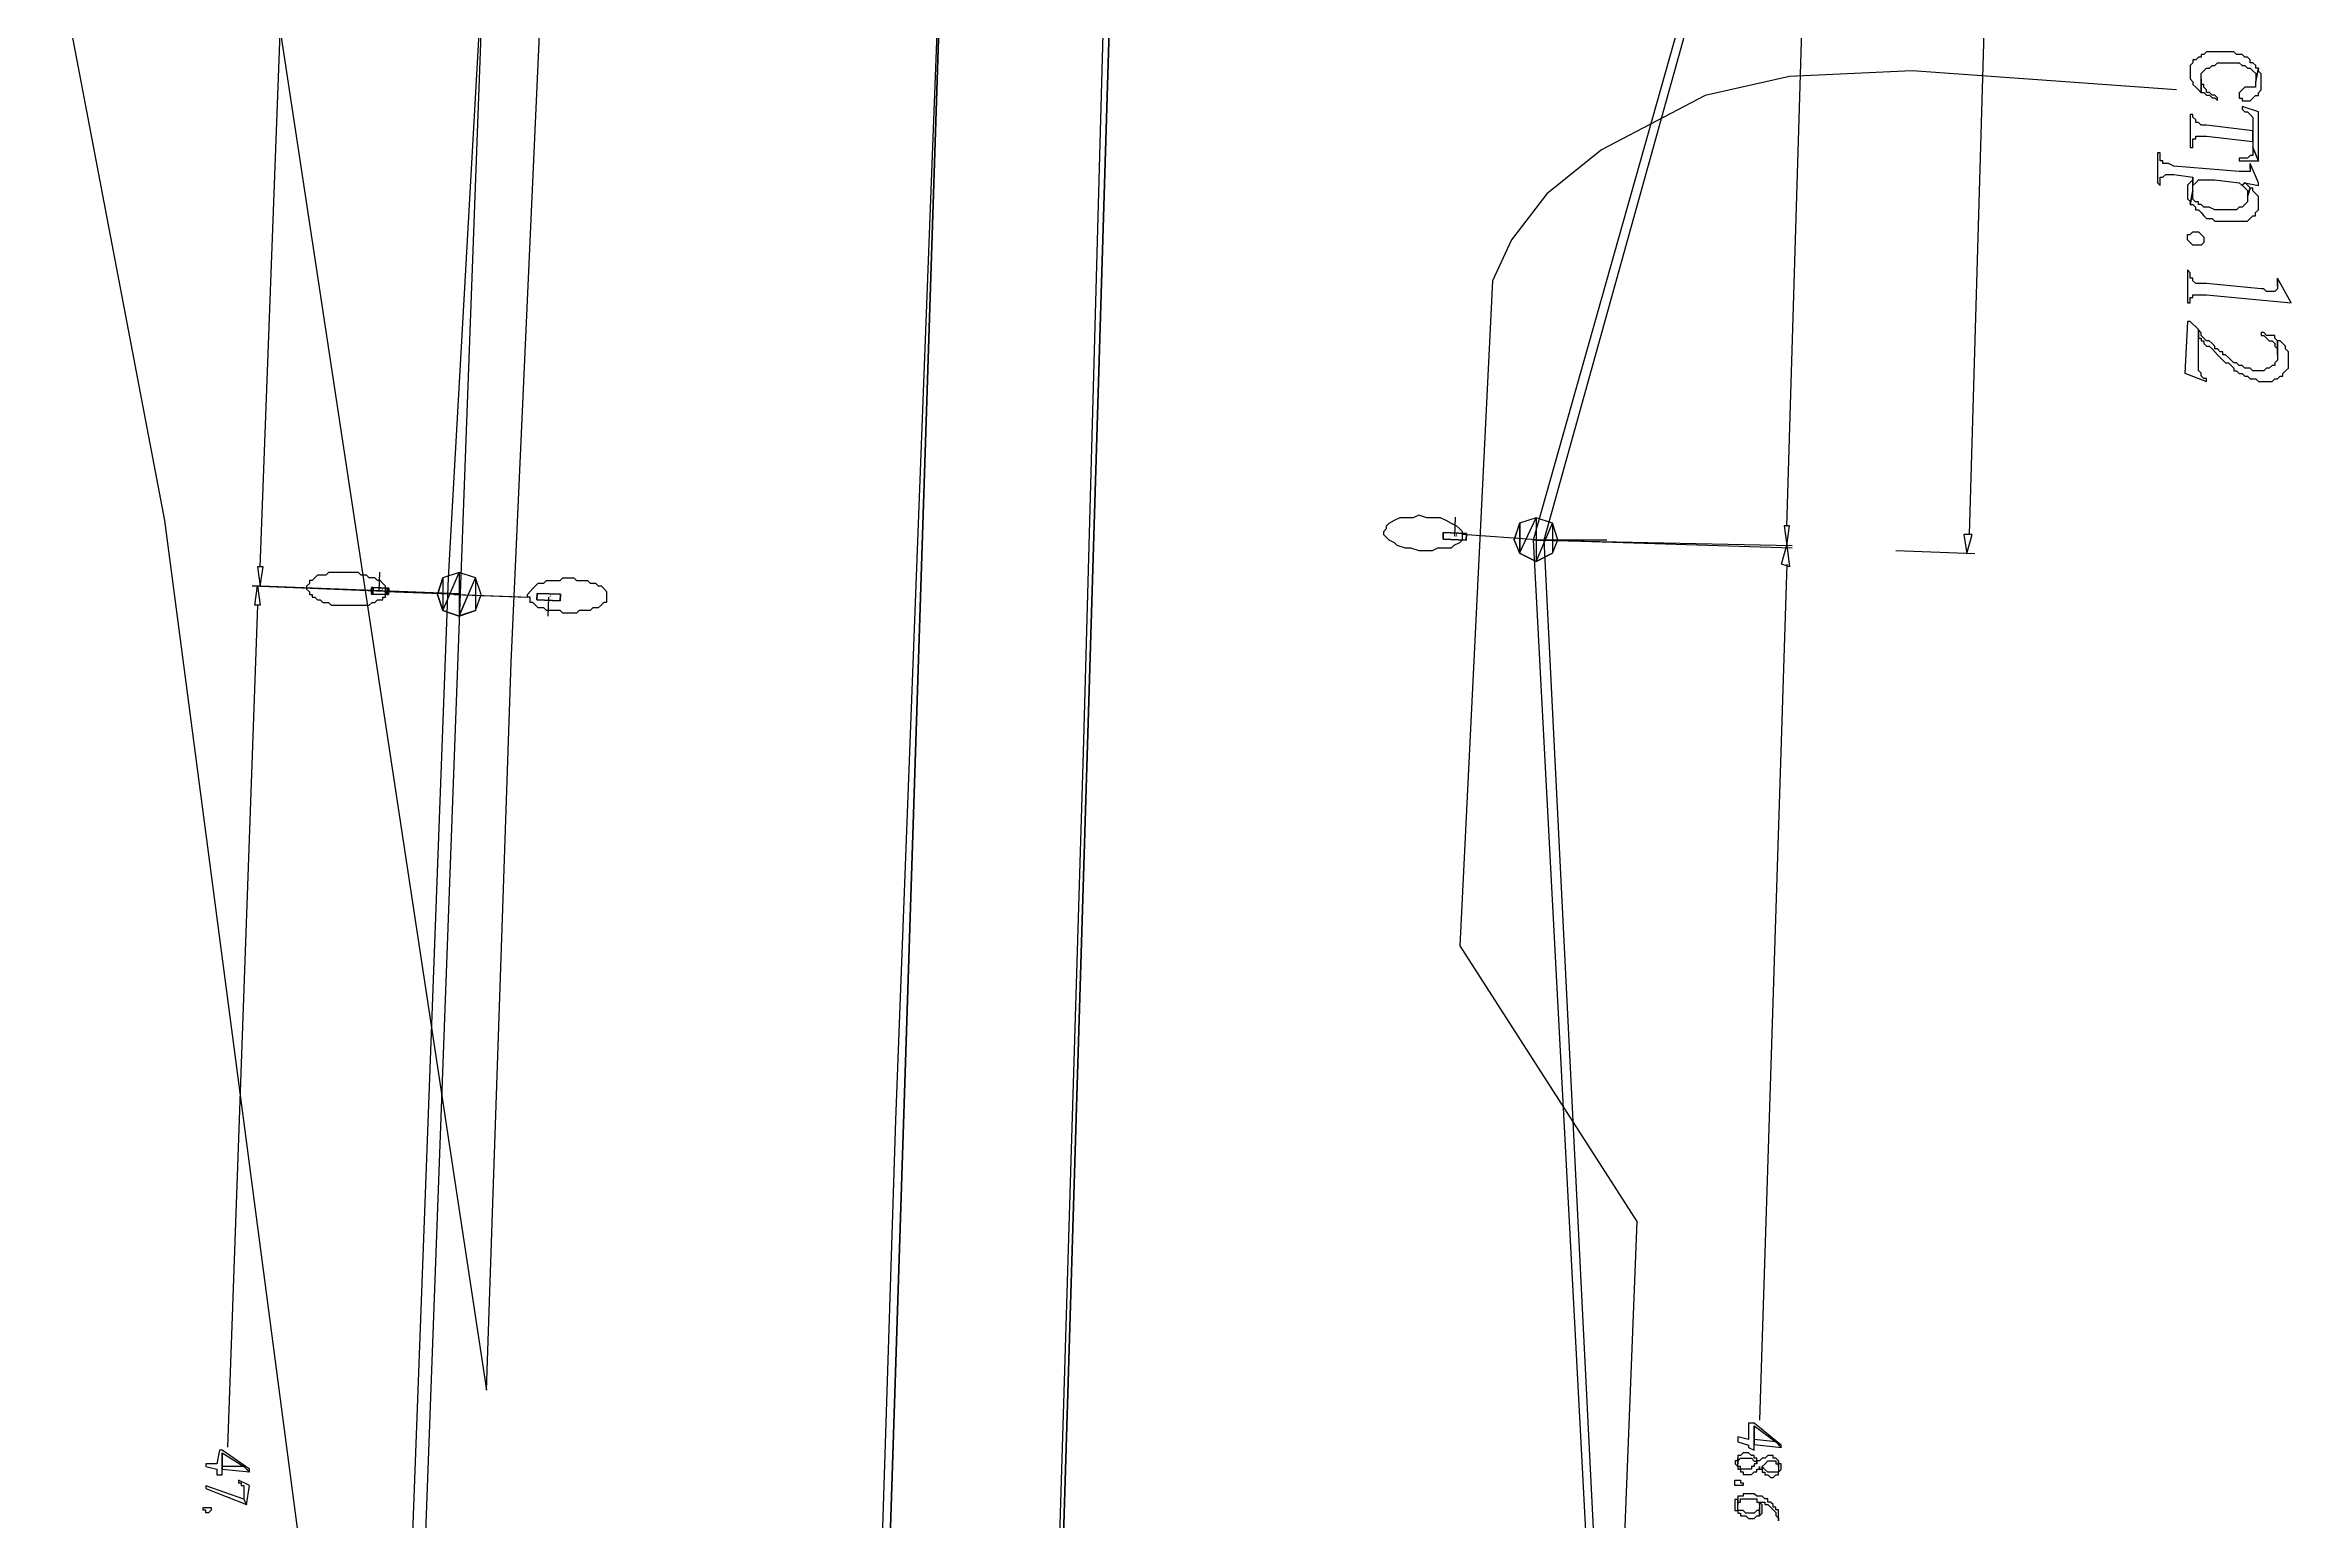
# Model space of a CAD drawing. Extents: x 212106 to 638151, y -1311344 to 1260505.
# Drawn here: x 288676 to 347531, y 45905 to 84584 of the extents above; entities that cross this region are included whole.
import ezdxf

# ---------------------------------------------------------------- set-up
doc = ezdxf.new("R2010")
doc.units = 0
doc.header["$MEASUREMENT"] = 0
for name, color, linetype in [('at_Entity', 7, 'Continuous'), ('DLXLUM01', 3, 'Continuous'), ('DLXLUM02', 6, 'Continuous'), ('DLXLUMEX', 2, 'Continuous'), ('DLXSCENE', 7, 'Continuous')]:
    doc.layers.add(name, color=color, linetype=linetype)

# ---------------------------------------------------------------- blocks, each defined once
blk = doc.blocks.new('*U135')
for p, q in [((-302, 95), (-308, -75)), ((-308, -75), (-302, 95)), ((-302, 95), (-308, -75)), ((-308, -75), (-302, 95)), ((308, 75), (-302, 95)), ((-302, 95), (-302, 95)), ((-302, 95), (308, 75)), ((308, 75), (-302, 95)), ((-302, 95), (-302, 95)), ((-302, 95), (308, 75)), ((302, -95), (308, 75)), ((308, 75), (302, -95)), ((302, -95), (308, 75)), ((308, 75), (302, -95)), ((308, 75), (308, 75)), ((308, 75), (308, 75)), ((-308, -75), (302, -95)), ((302, -95), (-308, -75)), ((-308, -75), (-308, -75)), ((-308, -75), (302, -95)), ((-308, -75), (-308, -75)), ((302, -95), (-308, -75)), ((302, -95), (302, -95)), ((302, -95), (302, -95))]:
    blk.add_line(p, q)
at = {"color": 1}
blk.add_line((0, 0), (-16, -500), dxfattribs=at)
at = {"layer": 'DLXLUMEX', "color": 7}
blk.add_text('1', height=100, dxfattribs=at).set_placement((0, 0))
blk = doc.blocks.new('*U136')
for p, q in [((-241, 93), (-246, -77)), ((-246, -77), (-241, 93)), ((-201, 92), (-241, 93)), ((168, 79), (-241, 93)), ((-241, 93), (-201, 92)), ((-241, 93), (168, 79)), ((-201, 92), (-207, -78)), ((-207, -78), (-201, 92)), ((207, 78), (-201, 92)), ((-201, 92), (207, 78)), ((162, -91), (168, 79)), ((168, 79), (162, -91)), ((207, 78), (168, 79)), ((168, 79), (207, 78)), ((201, -92), (207, 78)), ((207, 78), (201, -92)), ((-207, -78), (-246, -77)), ((-246, -77), (162, -91)), ((-246, -77), (-207, -78)), ((162, -91), (-246, -77)), ((-207, -78), (201, -92)), ((201, -92), (-207, -78)), ((162, -91), (201, -92)), ((201, -92), (162, -91))]:
    blk.add_line(p, q)
at = {"color": 1}
blk.add_line((-39, 1), (-22, 501), dxfattribs=at)
at = {"layer": 'DLXLUMEX', "color": 7}
blk.add_text('2', height=100, dxfattribs=at).set_placement((0, 0))
blk = doc.blocks.new('*U166')
for p, q in [((-301, 97), (-308, -73)), ((-308, -73), (-301, 97)), ((-301, 97), (-308, -73)), ((-308, -73), (-301, 97)), ((308, 73), (-301, 97)), ((-301, 97), (-301, 97)), ((-301, 97), (-301, 97)), ((-301, 97), (308, 73)), ((308, 73), (-301, 97)), ((-301, 97), (308, 73)), ((301, -97), (308, 73)), ((308, 73), (301, -97)), ((301, -97), (308, 73)), ((308, 73), (301, -97)), ((308, 73), (308, 73)), ((308, 73), (308, 73)), ((-308, -73), (301, -97)), ((301, -97), (-308, -73)), ((-308, -73), (-308, -73)), ((-308, -73), (301, -97)), ((-308, -73), (-308, -73)), ((301, -97), (-308, -73)), ((301, -97), (301, -97)), ((301, -97), (301, -97))]:
    blk.add_line(p, q)
at = {"color": 1}
blk.add_line((0, 0), (20, 500), dxfattribs=at)
at = {"layer": 'DLXLUMEX', "color": 7}
blk.add_text('1', height=100, dxfattribs=at).set_placement((0, 0))
blk = doc.blocks.new('*U97')
for p, q in [((-56111, 87948), (-58682, 42023)), ((-29969, 43024), (-19469, 80728)), ((-41001, 68331), (-42680, 13036)), ((-42680, 13036), (-41001, 68331)), ((-47381, 8335), (-45590, 63853)), ((-45590, 63853), (-47381, 8335)), ((-27540, -5684), (-29969, 43024)), ((-58682, 42023), (-60468, -5763))]:
    blk.add_line(p, q)

msp = doc.modelspace()

# ---------------------------------------------------------------- linework, layer by layer
at = {"layer": 'at_Entity', "color": 1}
for p, q in [((303390, 174330), (289176, -211448)), ((338317, 109323), (327673, 71609)), ((327675, 71620), (330246, 22912))]:
    msp.add_line(p, q, dxfattribs=at)
at = {"layer": 'at_Entity', "color": 0}
for p, q in [((300890, 68398), (304032, 138040)), ((334316, 71970), (335603, 114184)), ((315890, 66045), (316747, 97480)), ((312390, 93977), (310961, 56407)), ((294318, 70898), (295103, 91967)), ((293889, 91257), (300246, 49333)), ((339102, 71756), (339603, 88977)), ((291819, 72119), (288676, 88618)), ((345031, 84190), (344959, 84190)), ((344959, 84190), (344959, 84119)), ((345102, 84261), (345031, 84190)), ((345174, 84261), (345102, 84261)), ((345245, 84332), (345174, 84332)), ((345174, 84332), (345174, 84261)), ((345317, 84403), (345245, 84332)), ((345389, 84403), (345317, 84403)), ((345460, 84403), (345389, 84403)), ((345531, 84403), (345460, 84403)), ((345603, 84403), (345531, 84403)), ((345674, 84403), (345603, 84403)), ((345817, 84403), (345674, 84403)), ((345888, 84403), (345817, 84403)), ((345817, 84403), (345817, 84403)), ((346031, 84403), (345888, 84403)), ((346102, 84332), (346031, 84403)), ((346173, 84332), (346102, 84332)), ((346245, 84332), (346173, 84332)), ((346317, 84261), (346245, 84332)), ((346389, 84261), (346317, 84261)), ((346460, 84190), (346389, 84261)), ((346460, 84119), (346460, 84190)), ((334388, 83760), (332175, 83263)), ((337602, 83903), (334388, 83760)), ((344531, 83405), (337602, 83903)), ((344959, 84119), (344888, 84048)), ((344888, 84048), (344888, 83977)), ((344888, 83977), (344888, 83906)), ((344888, 83906), (344888, 83835)), ((344888, 83835), (344888, 83835)), ((344888, 83835), (344888, 83764)), ((344888, 83764), (344888, 83693)), ((344888, 83693), (344959, 83621)), ((344959, 83621), (344959, 83550)), ((345174, 83835), (345245, 83906)), ((345174, 83764), (345174, 83835)), ((345174, 83693), (345174, 83764)), ((345174, 83327), (345174, 83693)), ((345175, 83622), (345175, 83693)), ((345175, 83693), (345175, 83338)), ((345175, 83551), (345175, 83622)), ((345245, 83906), (345317, 83977)), ((345245, 83906), (345245, 83906)), ((345317, 83977), (345389, 83977)), ((345389, 83977), (345460, 84048)), ((345460, 84048), (345460, 84048)), ((345460, 84048), (345531, 84048)), ((345531, 84048), (345603, 84119)), ((345603, 84119), (345674, 84119)), ((345674, 84119), (345745, 84119)), ((345745, 84119), (345817, 84119)), ((345817, 84119), (345888, 84119)), ((345888, 84119), (346031, 84119)), ((346031, 84119), (346102, 84119)), ((346102, 84119), (346173, 84119)), ((346173, 84119), (346245, 84048)), ((346245, 84048), (346317, 84048)), ((346317, 84048), (346389, 83977)), ((346389, 83977), (346460, 83977)), ((346531, 84119), (346460, 84119)), ((346460, 83977), (346531, 83906)), ((346603, 84048), (346531, 84119)), ((346531, 83906), (346531, 83906)), ((346531, 83906), (346603, 83835)), ((346674, 83972), (346602, 83617)), ((346602, 83617), (346602, 83617)), ((346602, 83617), (346602, 83546)), ((346603, 83977), (346603, 84048)), ((346674, 83977), (346603, 83977)), ((346603, 83621), (346674, 83977)), ((346603, 83835), (346603, 83764)), ((346603, 83764), (346603, 83693)), ((346603, 83693), (346603, 83621)), ((346674, 83901), (346674, 83972)), ((346745, 83830), (346674, 83901)), ((346745, 83759), (346745, 83830)), ((346745, 83688), (346745, 83759)), ((346745, 83617), (346745, 83688)), ((346745, 83546), (346745, 83617)), ((332175, 83263), (329460, 81832)), ((344959, 83550), (345031, 83479)), ((345031, 83479), (345031, 83479)), ((345031, 83479), (345102, 83408)), ((345102, 83408), (345174, 83327)), ((345246, 83551), (345175, 83551)), ((345175, 83338), (345246, 83338)), ((345246, 83480), (345246, 83551)), ((345317, 83409), (345246, 83480)), ((345246, 83338), (345317, 83267)), ((345317, 83338), (345317, 83409)), ((345389, 83338), (345317, 83338)), ((345317, 83267), (345389, 83267)), ((345460, 83267), (345389, 83338)), ((345389, 83267), (345460, 83196)), ((345531, 83267), (345460, 83267)), ((345460, 83196), (345531, 83196)), ((345603, 83196), (345531, 83267)), ((345531, 83196), (345603, 83125)), ((345603, 83125), (345603, 83196)), ((346245, 83404), (346174, 83333)), ((346174, 83333), (346174, 83262)), ((346174, 83262), (346174, 83191)), ((346174, 83191), (346245, 83191)), ((346317, 83475), (346245, 83404)), ((346245, 83404), (346245, 83404)), ((346245, 83191), (346245, 83120)), ((346245, 83120), (346317, 83120)), ((346388, 83475), (346317, 83475)), ((346317, 83120), (346388, 83120)), ((346459, 83475), (346388, 83475)), ((346388, 83475), (346388, 83475)), ((346388, 83120), (346459, 83120)), ((346531, 83475), (346459, 83475)), ((346459, 83120), (346531, 83191)), ((346459, 83120), (346459, 83120)), ((346602, 83475), (346531, 83475)), ((346531, 83191), (346602, 83262)), ((346602, 83546), (346602, 83475)), ((346602, 83262), (346674, 83262)), ((346674, 83333), (346745, 83404)), ((346674, 83262), (346674, 83333)), ((346745, 83475), (346745, 83546)), ((346745, 83404), (346745, 83475)), ((346745, 83404), (346745, 83404)), ((344960, 82762), (344889, 82762)), ((344889, 82762), (344889, 81899)), ((344960, 82691), (344960, 82762)), ((345031, 82620), (344960, 82691)), ((345031, 82549), (345031, 82620)), ((345103, 82549), (345031, 82549)), ((345031, 82549), (345031, 82549)), ((345174, 82478), (345103, 82549)), ((345246, 82478), (345174, 82478)), ((345317, 82478), (345246, 82478)), ((346531, 82336), (345317, 82478)), ((346673, 82829), (346245, 82971)), ((346245, 82971), (346245, 82900)), ((346245, 82900), (346245, 82900)), ((346245, 82900), (346316, 82829)), ((346316, 82829), (346388, 82829)), ((346388, 82829), (346459, 82758)), ((346459, 82758), (346531, 82687)), ((346531, 82687), (346531, 82687)), ((346531, 82687), (346531, 82616)), ((346531, 82616), (346531, 82545)), ((346531, 82545), (346531, 82474)), ((346531, 82474), (346531, 82332)), ((346673, 81541), (346673, 82829)), ((329460, 81832), (328032, 80685)), ((344889, 81899), (344960, 81899)), ((344960, 82052), (344960, 82123)), ((344960, 82123), (345031, 82123)), ((344960, 81981), (344960, 82052)), ((344960, 81899), (344960, 81981)), ((345031, 82123), (345031, 82194)), ((345031, 82194), (345103, 82194)), ((345103, 82194), (345103, 82194)), ((345103, 82194), (345103, 82194)), ((345103, 82194), (345246, 82194)), ((345246, 82194), (345317, 82194)), ((345317, 82194), (346531, 82052)), ((346531, 82052), (346531, 82336)), ((346531, 82332), (346531, 82038)), ((346531, 82038), (346531, 81896)), ((346674, 81545), (346531, 81900)), ((346531, 81900), (346531, 81900)), ((346531, 81900), (346531, 81829)), ((346531, 81896), (346673, 81541)), ((346531, 81829), (346531, 81758)), ((344102, 81760), (344031, 81760)), ((344031, 81760), (344031, 80970)), ((344102, 81689), (344102, 81760)), ((344102, 81618), (344102, 81689)), ((344102, 81547), (344102, 81618)), ((344174, 81547), (344102, 81547)), ((344174, 81477), (344174, 81547)), ((344245, 81477), (344174, 81477)), ((344317, 81477), (344245, 81477)), ((344245, 81477), (344245, 81477)), ((344460, 81406), (344317, 81477)), ((346174, 81264), (344460, 81406)), ((344460, 81406), (344460, 81406)), ((346245, 81616), (346173, 81616)), ((346173, 81616), (346173, 81545)), ((346173, 81545), (346674, 81545)), ((346245, 81264), (346174, 81264)), ((346388, 81616), (346245, 81616)), ((346317, 81264), (346245, 81264)), ((346388, 81264), (346317, 81264)), ((346459, 81687), (346388, 81616)), ((346388, 81616), (346388, 81616)), ((346388, 81616), (346388, 81616)), ((346460, 81264), (346388, 81264)), ((346531, 81687), (346459, 81687)), ((346674, 80970), (346460, 81477)), ((346460, 81477), (346460, 81335)), ((346460, 81335), (346460, 81335)), ((346460, 81335), (346460, 81264)), ((346460, 81264), (346460, 81264)), ((346461, 81481), (346461, 81410)), ((346461, 81339), (346461, 81481)), ((346461, 81410), (346461, 81339)), ((346531, 81758), (346531, 81758)), ((346531, 81758), (346531, 81687)), ((328032, 80685), (327103, 79477)), ((344031, 80970), (344102, 80899)), ((344102, 81051), (344102, 81122)), ((344102, 81122), (344174, 81122)), ((344102, 80970), (344102, 81051)), ((344102, 80899), (344102, 80970)), ((344174, 81122), (344245, 81193)), ((344245, 81193), (344245, 81193)), ((344245, 81193), (344317, 81193)), ((344317, 81193), (344460, 81193)), ((344460, 81193), (344960, 81122)), ((344889, 80978), (344817, 80907)), ((344817, 80907), (344817, 80836)), ((344817, 80836), (344817, 80765)), ((344817, 80765), (344817, 80765)), ((344817, 80765), (344817, 80694)), ((344817, 80694), (344817, 80624)), ((344959, 80758), (344887, 80403)), ((344960, 81049), (344889, 80978)), ((344889, 80978), (344889, 80978)), ((344889, 80978), (344889, 80978)), ((344889, 80411), (344960, 80765)), ((344959, 80687), (344959, 80758)), ((344959, 80616), (344959, 80687)), ((344960, 81122), (344960, 80899)), ((344960, 80907), (344960, 81120)), ((344960, 81120), (344960, 81049)), ((344960, 80899), (345031, 80970)), ((344960, 80836), (344960, 80907)), ((344960, 80765), (344960, 80836)), ((344960, 80765), (344960, 80765)), ((345031, 80970), (345103, 81051)), ((345031, 80970), (345031, 80970)), ((345103, 81051), (345173, 81051)), ((345173, 81051), (345245, 81051)), ((345245, 81051), (345245, 81051)), ((345245, 81051), (345316, 81051)), ((345316, 81051), (345388, 81051)), ((345388, 81051), (345531, 81051)), ((345531, 81051), (346174, 80970)), ((346174, 80970), (346245, 80899)), ((346245, 80899), (346317, 80970)), ((346318, 80980), (346246, 80909)), ((346246, 80909), (346318, 80838)), ((346317, 80970), (346674, 80899)), ((346388, 80909), (346318, 80980)), ((346318, 80838), (346388, 80768)), ((346460, 80838), (346388, 80909)), ((346388, 80626), (346460, 80838)), ((346460, 80829), (346388, 80616)), ((346388, 80768), (346388, 80768)), ((346388, 80768), (346388, 80697)), ((346388, 80697), (346388, 80626)), ((346530, 80829), (346460, 80829)), ((346530, 80758), (346530, 80829)), ((346602, 80687), (346530, 80758)), ((346673, 80616), (346602, 80687)), ((346602, 80687), (346602, 80687)), ((346674, 80899), (346674, 80970)), ((344817, 80624), (344817, 80553)), ((344817, 80553), (344889, 80482)), ((344887, 80403), (344959, 80403)), ((344889, 80482), (344889, 80411)), ((344959, 80545), (344959, 80616)), ((345030, 80474), (344959, 80545)), ((344959, 80403), (345030, 80333)), ((345102, 80474), (345030, 80474)), ((345030, 80333), (345030, 80262)), ((345030, 80262), (345102, 80262)), ((345102, 80403), (345102, 80474)), ((345173, 80403), (345102, 80403)), ((345102, 80262), (345173, 80191)), ((345245, 80333), (345173, 80403)), ((345173, 80191), (345245, 80110)), ((345317, 80333), (345245, 80333)), ((345245, 80110), (345245, 80110)), ((345245, 80110), (345317, 80039)), ((345388, 80333), (345317, 80333)), ((345531, 80262), (345388, 80333)), ((345603, 80262), (345531, 80262)), ((345745, 80262), (345603, 80262)), ((345603, 80262), (345603, 80262)), ((345816, 80262), (345745, 80262)), ((345888, 80262), (345816, 80262)), ((345959, 80262), (345888, 80262)), ((346031, 80262), (345959, 80262)), ((346102, 80262), (346031, 80262)), ((346174, 80333), (346102, 80262)), ((346245, 80333), (346174, 80333)), ((346317, 80403), (346245, 80333)), ((346245, 80333), (346245, 80333)), ((346388, 80474), (346317, 80403)), ((346388, 80626), (346388, 80626)), ((346388, 80616), (346388, 80545)), ((346388, 80545), (346388, 80474)), ((346388, 80474), (346388, 80474)), ((346460, 80039), (346530, 80110)), ((346530, 80110), (346602, 80110)), ((346602, 80191), (346673, 80262)), ((346602, 80110), (346602, 80191)), ((346673, 80545), (346673, 80616)), ((346673, 80474), (346673, 80545)), ((346673, 80403), (346673, 80474)), ((346673, 80333), (346673, 80403)), ((346673, 80262), (346673, 80333)), ((346673, 80262), (346673, 80262)), ((327103, 79477), (326603, 78402)), ((344817, 79546), (344817, 79617)), ((344817, 79617), (344817, 79617)), ((344817, 79617), (344888, 79617)), ((344817, 79475), (344817, 79546)), ((344888, 79405), (344817, 79475)), ((344817, 79475), (344817, 79475)), ((344888, 79617), (344960, 79688)), ((344960, 79688), (345031, 79688)), ((345031, 79688), (345031, 79688)), ((345031, 79688), (345102, 79688)), ((345102, 79688), (345173, 79617)), ((345173, 79617), (345173, 79617)), ((345173, 79617), (345245, 79546)), ((345245, 79546), (345245, 79475)), ((345245, 79475), (345245, 79405)), ((345245, 79475), (345245, 79475)), ((345245, 79475), (345245, 79475)), ((345245, 79475), (345245, 79475)), ((345317, 80039), (345388, 80039)), ((345388, 80039), (345460, 80039)), ((345460, 80039), (345531, 79968)), ((345531, 79968), (345673, 79968)), ((345673, 79968), (345745, 79968)), ((345745, 79968), (345816, 79968)), ((345816, 79968), (345816, 79968)), ((345816, 79968), (345888, 79968)), ((345888, 79968), (346031, 79968)), ((346031, 79968), (346102, 79968)), ((346102, 79968), (346174, 79968)), ((346174, 79968), (346245, 79968)), ((346245, 79968), (346317, 79968)), ((346317, 79968), (346388, 79968)), ((346388, 79968), (346460, 80039)), ((346460, 80039), (346460, 80039)), ((344960, 79334), (344888, 79405)), ((344888, 79405), (344888, 79405)), ((345031, 79334), (344960, 79334)), ((345102, 79334), (345031, 79334)), ((345031, 79334), (345031, 79334)), ((345173, 79334), (345102, 79334)), ((345245, 79405), (345173, 79334)), ((345173, 79334), (345173, 79334)), ((326603, 78402), (325746, 60975)), ((344888, 78616), (344816, 78687)), ((344816, 78687), (344816, 77827)), ((344888, 78545), (344888, 78616)), ((344888, 78474), (344888, 78545)), ((344959, 78474), (344888, 78474)), ((344959, 78403), (344959, 78474)), ((344959, 78474), (344959, 78474)), ((345031, 78333), (344959, 78403)), ((345103, 78333), (345031, 78333)), ((345031, 78333), (345031, 78333)), ((345245, 78333), (345103, 78333)), ((345316, 78333), (345245, 78333)), ((346745, 78191), (345316, 78333)), ((347174, 78477), (347174, 78406)), ((347174, 78265), (347174, 78477)), ((347531, 77827), (347174, 78474)), ((347174, 78474), (347174, 78262)), ((347174, 78406), (347174, 78406)), ((347174, 78406), (347174, 78336)), ((347174, 78336), (347174, 78265)), ((344816, 77827), (344888, 77827)), ((344888, 77898), (344888, 77968)), ((344888, 77968), (344959, 77968)), ((344888, 77827), (344888, 77898)), ((344888, 77827), (344888, 77827)), ((344959, 77968), (344959, 78039)), ((344959, 78039), (345031, 78039)), ((345031, 78039), (345031, 78039)), ((345031, 78039), (345103, 78039)), ((345103, 78039), (345173, 78039)), ((345173, 78039), (345316, 78039)), ((345316, 78039), (347531, 77827)), ((346817, 78191), (346745, 78191)), ((346887, 78120), (346817, 78191)), ((347031, 78120), (346887, 78120)), ((347102, 78120), (347031, 78120)), ((347031, 78120), (347031, 78120)), ((347174, 78191), (347102, 78120)), ((347174, 78262), (347174, 78262)), ((347174, 78262), (347174, 78191)), ((347174, 78191), (347174, 78191)), ((344817, 77336), (344746, 75982)), ((344889, 77336), (344817, 77336)), ((344960, 77265), (344889, 77336)), ((345032, 77195), (344960, 77265)), ((345103, 77124), (345032, 77195)), ((345103, 76982), (345103, 77124)), ((345173, 77044), (345103, 77115)), ((345103, 77115), (345103, 76973)), ((345103, 76335), (345103, 76982)), ((345103, 76973), (345103, 76973)), ((345103, 76973), (345103, 76903)), ((345103, 76903), (345173, 76903)), ((345173, 76973), (345173, 77044)), ((345245, 76903), (345173, 76973)), ((345173, 76903), (345173, 76832)), ((345173, 76832), (345245, 76832)), ((345317, 76832), (345245, 76903)), ((345245, 76832), (345245, 76761)), ((345245, 76761), (345317, 76690)), ((345388, 76832), (345317, 76832)), ((345317, 76690), (345388, 76690)), ((345459, 76761), (345388, 76832)), ((345388, 76690), (345459, 76620)), ((345531, 76690), (345459, 76761)), ((345459, 76620), (345531, 76539)), ((345531, 76620), (345531, 76690)), ((345602, 76620), (345531, 76620)), ((345531, 76539), (345602, 76468)), ((345674, 76539), (345602, 76620)), ((345745, 76539), (345674, 76539)), ((345745, 76468), (345745, 76539)), ((346817, 77045), (346745, 77045)), ((346745, 77045), (346745, 76974)), ((346745, 76974), (346745, 76974)), ((346745, 76974), (346817, 76974)), ((346888, 76974), (346817, 77045)), ((346817, 76974), (346888, 76904)), ((347031, 76974), (346888, 76974)), ((346888, 76904), (346959, 76833)), ((346959, 76833), (347031, 76833)), ((347103, 76974), (347031, 76974)), ((347031, 76833), (347103, 76762)), ((347103, 76904), (347103, 76974)), ((347173, 76833), (347103, 76904)), ((347103, 76762), (347103, 76691)), ((347103, 76691), (347173, 76621)), ((347173, 76469), (347173, 76833)), ((347173, 76621), (347173, 76621)), ((347173, 76621), (347173, 76550)), ((347173, 76550), (347173, 76469)), ((347245, 76832), (347174, 76832)), ((347174, 76832), (347174, 76468)), ((347316, 76761), (347245, 76832)), ((347388, 76690), (347316, 76761)), ((347316, 76761), (347316, 76761)), ((347388, 76620), (347388, 76690)), ((347459, 76539), (347388, 76620)), ((347459, 76468), (347459, 76539)), ((344746, 75982), (345318, 75769)), ((345103, 76265), (345103, 76335)), ((345103, 76194), (345103, 76265)), ((345103, 76123), (345103, 76194)), ((345103, 76052), (345103, 76123)), ((345103, 76123), (345103, 76123)), ((345174, 75982), (345103, 76052)), ((345174, 75911), (345174, 75982)), ((345174, 75982), (345174, 75982)), ((345602, 76468), (345745, 76327)), ((345816, 76468), (345745, 76468)), ((345745, 76327), (345745, 76327)), ((345745, 76327), (345816, 76256)), ((345888, 76397), (345816, 76468)), ((345816, 76256), (345888, 76256)), ((345960, 76327), (345888, 76397)), ((345888, 76397), (345888, 76397)), ((345888, 76256), (345960, 76185)), ((346030, 76256), (345960, 76327)), ((345960, 76185), (346030, 76114)), ((346102, 76256), (346030, 76256)), ((346030, 76114), (346030, 76044)), ((346030, 76044), (346102, 76044)), ((346174, 76185), (346102, 76256)), ((346102, 76044), (346174, 75973)), ((346245, 76185), (346174, 76185)), ((346174, 75973), (346245, 75973)), ((346316, 76114), (346245, 76185)), ((346245, 75973), (346316, 75902)), ((346388, 76114), (346316, 76114)), ((346459, 76114), (346388, 76114)), ((346531, 76044), (346459, 76114)), ((346603, 76044), (346531, 76044)), ((346673, 76044), (346603, 76044)), ((346603, 76044), (346603, 76044)), ((346745, 76044), (346673, 76044)), ((346817, 76044), (346745, 76044)), ((346888, 76114), (346817, 76044)), ((346959, 76114), (346888, 76114)), ((347031, 76185), (346959, 76114)), ((347102, 76185), (347031, 76185)), ((347174, 76327), (347102, 76256)), ((347102, 76256), (347102, 76185)), ((347174, 76468), (347174, 76397)), ((347174, 76397), (347174, 76327)), ((347174, 76327), (347174, 76327)), ((347316, 75973), (347388, 76044)), ((347316, 75902), (347316, 75973)), ((347388, 76044), (347459, 76114)), ((347388, 76044), (347388, 76044)), ((347459, 76397), (347459, 76468)), ((347459, 76327), (347459, 76397)), ((347459, 76256), (347459, 76327)), ((347459, 76185), (347459, 76256)), ((347459, 76114), (347459, 76185)), ((345246, 75840), (345174, 75911)), ((345318, 75840), (345246, 75840)), ((345318, 75769), (345318, 75840)), ((346316, 75902), (346388, 75902)), ((346388, 75902), (346388, 75902)), ((346388, 75902), (346459, 75831)), ((346459, 75831), (346531, 75831)), ((346531, 75831), (346603, 75831)), ((346603, 75831), (346673, 75761)), ((346673, 75761), (346745, 75761)), ((346745, 75761), (346745, 75761)), ((346745, 75761), (346888, 75761)), ((346888, 75761), (346959, 75761)), ((346959, 75761), (347031, 75761)), ((347031, 75761), (347102, 75831)), ((347102, 75831), (347174, 75831)), ((347174, 75831), (347245, 75902)), ((347174, 75831), (347174, 75831)), ((347245, 75902), (347316, 75902)), ((299247, 15690), (291819, 72119)), ((323818, 71907), (323746, 71827)), ((323746, 71827), (323746, 71756)), ((323746, 71827), (323746, 71827)), ((323888, 72048), (323818, 71978)), ((323818, 71978), (323818, 71907)), ((324031, 72119), (323888, 72048)), ((324175, 72190), (324031, 72119)), ((324318, 72190), (324175, 72190)), ((324531, 72190), (324318, 72190)), ((324674, 72260), (324531, 72190)), ((324889, 72190), (324674, 72260)), ((325031, 72190), (324889, 72190)), ((325246, 72190), (325031, 72190)), ((325389, 72119), (325246, 72190)), ((325532, 72048), (325389, 72119)), ((325674, 71978), (325532, 72048)), ((325746, 71907), (325674, 71978)), ((325817, 71827), (325746, 71907)), ((325817, 71756), (325817, 71827)), ((327317, 72049), (327174, 71616)), ((327317, 72049), (327174, 71616)), ((327317, 72049), (327174, 71616)), ((327317, 72049), (327174, 71616)), ((327175, 71617), (327318, 72051)), ((327175, 71617), (327318, 72051)), ((327746, 72190), (327317, 72049)), ((327746, 72190), (327317, 72049)), ((327317, 71263), (327746, 72190)), ((327317, 71263), (327746, 72190)), ((327746, 72190), (327317, 72049)), ((327746, 72190), (327317, 72049)), ((327746, 72190), (327317, 72049)), ((327317, 71263), (327746, 72190)), ((327317, 71263), (327746, 72190)), ((327746, 72190), (327317, 72049)), ((327317, 72049), (327317, 71263)), ((327317, 72049), (327317, 71263)), ((327318, 72051), (327318, 71265)), ((327318, 72051), (327318, 71265)), ((328175, 72049), (327746, 72190)), ((328175, 72049), (327746, 72190)), ((327746, 72190), (327746, 71051)), ((327746, 72190), (327746, 71051)), ((328175, 72049), (327746, 72190)), ((328175, 72049), (327746, 72190)), ((328175, 72049), (327746, 72190)), ((327746, 72190), (327746, 71051)), ((327746, 72190), (327746, 71051)), ((328175, 72049), (327746, 72190)), ((327746, 71053), (328175, 72051)), ((327746, 71053), (328175, 72051)), ((327746, 71051), (328175, 72049)), ((327746, 71051), (328175, 72049)), ((328317, 71617), (328175, 72051)), ((328175, 72051), (328175, 71265)), ((328175, 72051), (328175, 71265)), ((328317, 71617), (328175, 72051)), ((328175, 72051), (328175, 71265)), ((328175, 72051), (328175, 71265)), ((328317, 71616), (328175, 72049)), ((328317, 71616), (328175, 72049)), ((328317, 71616), (328175, 72049)), ((328317, 71616), (328175, 72049)), ((334389, 71981), (334247, 71981)), ((334247, 71981), (334318, 71477)), ((334318, 71477), (334389, 71981)), ((323746, 71756), (323818, 71686)), ((323818, 71686), (323888, 71615)), ((323888, 71615), (324031, 71545)), ((324031, 71545), (324103, 71474)), ((324103, 71474), (324318, 71403)), ((324318, 71403), (324460, 71403)), ((324460, 71403), (324674, 71333)), ((324674, 71333), (324817, 71333)), ((324817, 71333), (325031, 71333)), ((325031, 71333), (325174, 71403)), ((325174, 71403), (325389, 71403)), ((325389, 71403), (325532, 71403)), ((325532, 71403), (325603, 71474)), ((325603, 71474), (325746, 71545)), ((325746, 71545), (325817, 71615)), ((325817, 71686), (325817, 71756)), ((325817, 71615), (325817, 71686)), ((327746, 71618), (325818, 71759)), ((327174, 71616), (327317, 71263)), ((327174, 71616), (327317, 71263)), ((327174, 71616), (327317, 71263)), ((327174, 71616), (327317, 71263)), ((327318, 71265), (327175, 71617)), ((327318, 71265), (327175, 71617)), ((327317, 71263), (327746, 71051)), ((327746, 71051), (327317, 71263)), ((327317, 71263), (327746, 71051)), ((327317, 71263), (327746, 71051)), ((327746, 71051), (327317, 71263)), ((327317, 71263), (327746, 71051)), ((327674, 71618), (329603, 71618)), ((327746, 71609), (334459, 71471)), ((328175, 71265), (327746, 71053)), ((328175, 71265), (327746, 71053)), ((327746, 71051), (328175, 71263)), ((327746, 71051), (328175, 71263)), ((327746, 71051), (328175, 71263)), ((327746, 71051), (328175, 71263)), ((327818, 71620), (334460, 71408)), ((328175, 71265), (328317, 71617)), ((328175, 71265), (328317, 71617)), ((328175, 71263), (328317, 71616)), ((328175, 71263), (328317, 71616)), ((328175, 71263), (328317, 71616)), ((328175, 71263), (328317, 71616)), ((334175, 70976), (334318, 71480)), ((334318, 71480), (334390, 70906)), ((337174, 71334), (339245, 71262)), ((339174, 71759), (338959, 71759)), ((338959, 71759), (339031, 71256)), ((339031, 71256), (339174, 71759)), ((294391, 70910), (294248, 70910)), ((294248, 70910), (294319, 70406)), ((294319, 70406), (294391, 70910)), ((295818, 70688), (295747, 70617)), ((295890, 70688), (295818, 70688)), ((295961, 70688), (295890, 70688)), ((296033, 70688), (295961, 70688)), ((296104, 70758), (296033, 70688)), ((296176, 70758), (296104, 70758)), ((296246, 70758), (296176, 70758)), ((296318, 70758), (296246, 70758)), ((296389, 70758), (296318, 70758)), ((296461, 70758), (296389, 70758)), ((296604, 70758), (296461, 70758)), ((296675, 70758), (296604, 70758)), ((296746, 70758), (296675, 70758)), ((296818, 70758), (296746, 70758)), ((296889, 70758), (296818, 70758)), ((296961, 70688), (296889, 70758)), ((297032, 70688), (296961, 70688)), ((297104, 70688), (297032, 70688)), ((297175, 70617), (297104, 70688)), ((299533, 70758), (299104, 70617)), ((299533, 70758), (299104, 70617)), ((299104, 69761), (299533, 70758)), ((299104, 69761), (299533, 70758)), ((299533, 70758), (299104, 70617)), ((299533, 70758), (299104, 70617)), ((299533, 70758), (299104, 70617)), ((299104, 69761), (299533, 70758)), ((299104, 69761), (299533, 70758)), ((299533, 70758), (299104, 70617)), ((299960, 70617), (299533, 70758)), ((299960, 70617), (299533, 70758)), ((299533, 70758), (299533, 69620)), ((299533, 70758), (299533, 69620)), ((299960, 70617), (299533, 70758)), ((299960, 70617), (299533, 70758)), ((299960, 70617), (299533, 70758)), ((299533, 70758), (299533, 69620)), ((299533, 70758), (299533, 69620)), ((299960, 70617), (299533, 70758)), ((327746, 71051), (327746, 71051)), ((327746, 71051), (327746, 71051)), ((327746, 71051), (327746, 71051)), ((334317, 70975), (333603, 48550)), ((334390, 70906), (334175, 70976)), ((299532, 70184), (294104, 70401)), ((299533, 70198), (294105, 70409)), ((294176, 69906), (294247, 70409)), ((294247, 70409), (294319, 69906)), ((295604, 70476), (295532, 70406)), ((295532, 70406), (295532, 70325)), ((295532, 70406), (295532, 70406)), ((295532, 70325), (295604, 70255)), ((295675, 70547), (295604, 70547)), ((295604, 70547), (295604, 70476)), ((295604, 70255), (295604, 70184)), ((295604, 70184), (295675, 70184)), ((295747, 70617), (295675, 70547)), ((295675, 70184), (295675, 70114)), ((295675, 70114), (295747, 70114)), ((295747, 70114), (295818, 70043)), ((295818, 70043), (295890, 70043)), ((295890, 70043), (295961, 69973)), ((297247, 70617), (297175, 70617)), ((297318, 70617), (297247, 70617)), ((297390, 70547), (297318, 70617)), ((297318, 69973), (297390, 70043)), ((297460, 70547), (297390, 70547)), ((297390, 70043), (297460, 70043)), ((297532, 70476), (297460, 70547)), ((297460, 70043), (297532, 70043)), ((297603, 70406), (297532, 70476)), ((297532, 70043), (297532, 70114)), ((297532, 70114), (297603, 70114)), ((297603, 70325), (297603, 70406)), ((297603, 70255), (297603, 70325)), ((297603, 70184), (297603, 70255)), ((297603, 70114), (297603, 70184)), ((299532, 70187), (297604, 70258)), ((298961, 70186), (299104, 70618)), ((298961, 70186), (299104, 70618)), ((299104, 70617), (298961, 70184)), ((299104, 70617), (298961, 70184)), ((299104, 70617), (298961, 70184)), ((299104, 70617), (298961, 70184)), ((299104, 69763), (298961, 70186)), ((299104, 69763), (298961, 70186)), ((298961, 70184), (299104, 69761)), ((298961, 70184), (299104, 69761)), ((298961, 70184), (299104, 69761)), ((298961, 70184), (299104, 69761)), ((299104, 70618), (299104, 69763)), ((299104, 70618), (299104, 69763)), ((299104, 70617), (299104, 69761)), ((299104, 70617), (299104, 69761)), ((299390, 70188), (301318, 70117)), ((299460, 70187), (301389, 70117)), ((299532, 69622), (299961, 70618)), ((299532, 69622), (299961, 70618)), ((299533, 69620), (299960, 70617)), ((299533, 69620), (299960, 70617)), ((300103, 70184), (299960, 70617)), ((300103, 70184), (299960, 70617)), ((300103, 70184), (299960, 70617)), ((300103, 70184), (299960, 70617)), ((299960, 69761), (300103, 70184)), ((299960, 69761), (300103, 70184)), ((299960, 69761), (300103, 70184)), ((299960, 69761), (300103, 70184)), ((300104, 70186), (299961, 70618)), ((299961, 70618), (299961, 69763)), ((299961, 70618), (299961, 69763)), ((300104, 70186), (299961, 70618)), ((299961, 70618), (299961, 69763)), ((299961, 70618), (299961, 69763)), ((299961, 69763), (300104, 70186)), ((299961, 69763), (300104, 70186)), ((301318, 70186), (301390, 70266)), ((301318, 70115), (301318, 70186)), ((301390, 70115), (301318, 70115)), ((301390, 70266), (301461, 70337)), ((301390, 70045), (301390, 70115)), ((301390, 69974), (301390, 70045)), ((301461, 70337), (301533, 70407)), ((301533, 70407), (301604, 70478)), ((301604, 70478), (301676, 70478)), ((301676, 70478), (301747, 70478)), ((301747, 70478), (301819, 70548)), ((301819, 70548), (301890, 70548)), ((301890, 70548), (301961, 70548)), ((301961, 70548), (302033, 70548)), ((302033, 70548), (302103, 70548)), ((302103, 70548), (302175, 70548)), ((302175, 70548), (302246, 70618)), ((302246, 70618), (302318, 70618)), ((302318, 70618), (302461, 70618)), ((302461, 70618), (302532, 70618)), ((302532, 70618), (302604, 70548)), ((302604, 70548), (302675, 70548)), ((302675, 70548), (302747, 70548)), ((302747, 70548), (302818, 70548)), ((302818, 70548), (302890, 70548)), ((302890, 70548), (302961, 70478)), ((302961, 70478), (303033, 70478)), ((303033, 70478), (303104, 70478)), ((303104, 70478), (303176, 70407)), ((303176, 70407), (303247, 70407)), ((303247, 70407), (303319, 70337)), ((303319, 70337), (303389, 70266)), ((303389, 70266), (303389, 70186)), ((303389, 70186), (303389, 70115)), ((303389, 70115), (303389, 70045)), ((303389, 70115), (303389, 70115)), ((303389, 70045), (303389, 69974)), ((294247, 69906), (293462, 47840)), ((294319, 69906), (294176, 69906)), ((295961, 69973), (296033, 69973)), ((296033, 69973), (296104, 69973)), ((296104, 69973), (296176, 69902)), ((296176, 69902), (296246, 69902)), ((296246, 69902), (296389, 69902)), ((296389, 69902), (296461, 69902)), ((296461, 69902), (296532, 69902)), ((296532, 69902), (296604, 69902)), ((296604, 69902), (296675, 69902)), ((296675, 69902), (296746, 69902)), ((296746, 69902), (296889, 69902)), ((296889, 69902), (296961, 69902)), ((296961, 69902), (297032, 69902)), ((297032, 69902), (297104, 69902)), ((297104, 69902), (297175, 69902)), ((297175, 69902), (297247, 69973)), ((297247, 69973), (297318, 69973)), ((299104, 69761), (299533, 69620)), ((299533, 69620), (299104, 69761)), ((299104, 69761), (299533, 69620)), ((299104, 69761), (299533, 69620)), ((299533, 69620), (299104, 69761)), ((299104, 69761), (299533, 69620)), ((299961, 69763), (299532, 69622)), ((299961, 69763), (299532, 69622)), ((299533, 69620), (299960, 69761)), ((299533, 69620), (299960, 69761)), ((299533, 69620), (299960, 69761)), ((299533, 69620), (299960, 69761)), ((299533, 69620), (299533, 69620)), ((299533, 69620), (299533, 69620)), ((299533, 69620), (299533, 69620)), ((301461, 69974), (301390, 69974)), ((301533, 69904), (301461, 69974)), ((301604, 69833), (301533, 69904)), ((301676, 69833), (301604, 69833)), ((301747, 69833), (301676, 69833)), ((301819, 69763), (301747, 69833)), ((301890, 69763), (301819, 69763)), ((301961, 69763), (301890, 69763)), ((302033, 69763), (301961, 69763)), ((302103, 69763), (302033, 69763)), ((302175, 69763), (302103, 69763)), ((302246, 69692), (302175, 69763)), ((302318, 69692), (302246, 69692)), ((302389, 69692), (302318, 69692)), ((302532, 69692), (302389, 69692)), ((302604, 69692), (302532, 69692)), ((302675, 69763), (302604, 69692)), ((302747, 69763), (302675, 69763)), ((302818, 69763), (302747, 69763)), ((302890, 69763), (302818, 69763)), ((302961, 69763), (302890, 69763)), ((303033, 69833), (302961, 69763)), ((303104, 69833), (303033, 69833)), ((303176, 69833), (303104, 69833)), ((303247, 69904), (303176, 69833)), ((303319, 69974), (303247, 69904)), ((303389, 69974), (303319, 69974)), ((300246, 49333), (300890, 68398)), ((313604, -9310), (315890, 66045)), ((325746, 60975), (330388, 53759)), ((310961, 56407), (309961, 24911)), ((330388, 53759), (329675, 35693)), ((333459, 48474), (333317, 48474)), ((333317, 48474), (333317, 48047)), ((334174, 47898), (333459, 48474)), ((333459, 47898), (333459, 48405)), ((333459, 48405), (334032, 47978)), ((333460, 48047), (333460, 48405)), ((333460, 48405), (333460, 47908)), ((293248, 47764), (293176, 47407)), ((293319, 47764), (293248, 47764)), ((294033, 47268), (293319, 47764)), ((293319, 47268), (293319, 47695)), ((293319, 47695), (293890, 47337)), ((293319, 47337), (293319, 47694)), ((293319, 47694), (293319, 47268)), ((333317, 48047), (333031, 48117)), ((333031, 48117), (333031, 47978)), ((333031, 47978), (333317, 47898)), ((333175, 47694), (333103, 47625)), ((333246, 47694), (333175, 47694)), ((333175, 47694), (333175, 47694)), ((333318, 47694), (333246, 47694)), ((333246, 47694), (333246, 47694)), ((333246, 47694), (333246, 47694)), ((333317, 47898), (333317, 47829)), ((333317, 47829), (333459, 47759)), ((333389, 47625), (333318, 47694)), ((333318, 47694), (333318, 47694)), ((333459, 47759), (333459, 47898)), ((334032, 47978), (333460, 48047)), ((333460, 47908), (334175, 47829)), ((334032, 47978), (334174, 47829)), ((334175, 47829), (334032, 47978)), ((334174, 47829), (334174, 47898)), ((293176, 47407), (292890, 47407)), ((292890, 47407), (292890, 47337)), ((292890, 47337), (293176, 47268)), ((293176, 47268), (293176, 47119)), ((293176, 47119), (293319, 47119)), ((293891, 47337), (293319, 47337)), ((293319, 47119), (293319, 47268)), ((293319, 47268), (294034, 47198)), ((293890, 47337), (294033, 47188)), ((294034, 47198), (293891, 47337)), ((294033, 47188), (294033, 47268)), ((333032, 47486), (332961, 47486)), ((332961, 47486), (332961, 47406)), ((332961, 47406), (332961, 47406)), ((332961, 47406), (332961, 47406)), ((332961, 47406), (333032, 47337)), ((333103, 47625), (333032, 47625)), ((333032, 47625), (333032, 47625)), ((333032, 47625), (333032, 47555)), ((333032, 47555), (333032, 47407)), ((333032, 47476), (333103, 47555)), ((333032, 47406), (333032, 47555)), ((333032, 47555), (333032, 47555)), ((333032, 47555), (333032, 47555)), ((333032, 47555), (333032, 47486)), ((333032, 47407), (333032, 47476)), ((333032, 47476), (333032, 47476)), ((333032, 47476), (333032, 47476)), ((333032, 47407), (333032, 47407)), ((333032, 47337), (333032, 47406)), ((333032, 47406), (333032, 47406)), ((333103, 47337), (333032, 47337)), ((333032, 47337), (333032, 47337)), ((333032, 47337), (333032, 47337)), ((333032, 47337), (333032, 47337)), ((333032, 47337), (333032, 47267)), ((333032, 47267), (333032, 47267)), ((333032, 47267), (333103, 47267)), ((333103, 47625), (333103, 47625)), ((333103, 47625), (333103, 47625)), ((333103, 47555), (333103, 47555)), ((333103, 47555), (333103, 47555)), ((333103, 47555), (333175, 47555)), ((333103, 47267), (333103, 47337)), ((333175, 47267), (333103, 47267)), ((333103, 47267), (333103, 47267)), ((333103, 47267), (333103, 47267)), ((333103, 47267), (333103, 47198)), ((333103, 47198), (333103, 47198)), ((333103, 47198), (333175, 47198)), ((333175, 47555), (333175, 47555)), ((333175, 47555), (333175, 47555)), ((333175, 47555), (333246, 47555)), ((333246, 47267), (333175, 47267)), ((333175, 47267), (333175, 47267)), ((333175, 47267), (333175, 47267)), ((333175, 47198), (333175, 47128)), ((333175, 47128), (333175, 47128)), ((333175, 47128), (333246, 47128)), ((333246, 47555), (333246, 47555)), ((333246, 47555), (333318, 47555)), ((333318, 47267), (333246, 47267)), ((333246, 47267), (333246, 47267)), ((333246, 47128), (333246, 47128)), ((333246, 47128), (333318, 47128)), ((333318, 47555), (333318, 47555)), ((333318, 47555), (333389, 47555)), ((333389, 47267), (333318, 47267)), ((333318, 47267), (333318, 47267)), ((333318, 47267), (333318, 47267)), ((333318, 47267), (333318, 47267)), ((333318, 47128), (333318, 47128)), ((333318, 47128), (333389, 47128)), ((333461, 47625), (333389, 47625)), ((333389, 47625), (333389, 47625)), ((333389, 47625), (333389, 47625)), ((333389, 47555), (333389, 47555)), ((333389, 47555), (333389, 47555)), ((333389, 47555), (333461, 47476)), ((333461, 47337), (333389, 47337)), ((333389, 47337), (333389, 47267)), ((333389, 47267), (333389, 47267)), ((333389, 47128), (333461, 47198)), ((333389, 47128), (333389, 47128)), ((333389, 47128), (333389, 47128)), ((333461, 47555), (333461, 47625)), ((333532, 47555), (333461, 47555)), ((333461, 47555), (333461, 47555)), ((333461, 47476), (333461, 47476)), ((333461, 47476), (333532, 47476)), ((333532, 47406), (333461, 47406)), ((333461, 47406), (333461, 47337)), ((333461, 47337), (333461, 47337)), ((333461, 47198), (333461, 47198)), ((333461, 47198), (333461, 47198)), ((333461, 47198), (333532, 47198)), ((333532, 47476), (333532, 47555)), ((333604, 47486), (333532, 47486)), ((333532, 47486), (333532, 47406)), ((333532, 47476), (333532, 47476)), ((333532, 47476), (333532, 47407)), ((333532, 47407), (333532, 47476)), ((333532, 47406), (333532, 47406)), ((333532, 47198), (333532, 47267)), ((333532, 47267), (333604, 47267)), ((333532, 47198), (333532, 47198)), ((333675, 47555), (333604, 47486)), ((333604, 47486), (333604, 47486)), ((333604, 47486), (333604, 47486)), ((333604, 47267), (333604, 47337)), ((333604, 47337), (333604, 47267)), ((333604, 47267), (333604, 47267)), ((333604, 47267), (333675, 47267)), ((333745, 47255), (333674, 47334)), ((333674, 47334), (333674, 47334)), ((333674, 47334), (333674, 47255)), ((333674, 47255), (333674, 47255)), ((333674, 47255), (333674, 47185)), ((333674, 47185), (333745, 47185)), ((333747, 47555), (333675, 47555)), ((333675, 47555), (333675, 47555)), ((333675, 47337), (333747, 47406)), ((333675, 47267), (333675, 47337)), ((333817, 47185), (333745, 47255)), ((333745, 47255), (333745, 47255)), ((333745, 47255), (333745, 47255)), ((333745, 47185), (333745, 47185)), ((333745, 47185), (333745, 47116)), ((333745, 47116), (333745, 47116)), ((333745, 47116), (333745, 47116)), ((333745, 47116), (333817, 47116)), ((333818, 47625), (333747, 47555)), ((333747, 47555), (333747, 47555)), ((333747, 47555), (333747, 47555)), ((333747, 47555), (333747, 47555)), ((333747, 47406), (333818, 47486)), ((333747, 47406), (333747, 47406)), ((333888, 47185), (333817, 47185)), ((333817, 47185), (333817, 47185)), ((333817, 47185), (333817, 47185)), ((333817, 47116), (333817, 47116)), ((333817, 47116), (333888, 47046)), ((333890, 47625), (333818, 47625)), ((333818, 47625), (333818, 47625)), ((333818, 47486), (333818, 47486)), ((333818, 47486), (333890, 47486)), ((333960, 47185), (333888, 47185)), ((333888, 47185), (333888, 47185)), ((333888, 47185), (333888, 47185)), ((333961, 47625), (333890, 47625)), ((333890, 47625), (333890, 47625)), ((333890, 47625), (333890, 47625)), ((333890, 47486), (333890, 47486)), ((333890, 47486), (333890, 47486)), ((333890, 47486), (333961, 47486)), ((334031, 47185), (333960, 47185)), ((333960, 47185), (333960, 47185)), ((333960, 47046), (334031, 47116)), ((333961, 47555), (333961, 47625)), ((334033, 47555), (333961, 47555)), ((333961, 47555), (333961, 47555)), ((333961, 47486), (333961, 47486)), ((333961, 47486), (334033, 47486)), ((334103, 47185), (334031, 47185)), ((334031, 47185), (334031, 47185)), ((334031, 47185), (334031, 47185)), ((334031, 47116), (334031, 47116)), ((334031, 47116), (334103, 47116)), ((334104, 47486), (334033, 47555)), ((334033, 47555), (334033, 47555)), ((334033, 47486), (334033, 47486)), ((334033, 47486), (334033, 47406)), ((334033, 47406), (334104, 47406)), ((334103, 47404), (334103, 47473)), ((334103, 47473), (334103, 47334)), ((334174, 47404), (334103, 47404)), ((334103, 47334), (334103, 47255)), ((334103, 47255), (334103, 47255)), ((334103, 47255), (334103, 47255)), ((334103, 47255), (334103, 47185)), ((334103, 47185), (334174, 47255)), ((334103, 47116), (334103, 47185)), ((334103, 47185), (334103, 47185)), ((334103, 47185), (334103, 47185)), ((334103, 47116), (334103, 47116)), ((334103, 47116), (334103, 47116)), ((334104, 47486), (334104, 47486)), ((334104, 47486), (334104, 47486)), ((334104, 47337), (334104, 47486)), ((334104, 47406), (334104, 47406)), ((334104, 47406), (334104, 47337)), ((334104, 47337), (334104, 47337)), ((334104, 47337), (334104, 47337)), ((334174, 47334), (334174, 47404)), ((334174, 47404), (334174, 47404)), ((334174, 47334), (334174, 47334)), ((334174, 47255), (334174, 47334)), ((334174, 47255), (334174, 47255)), ((293889, 46476), (292889, 46833)), ((292889, 46833), (292889, 46763)), ((292889, 46763), (293961, 46337)), ((294032, 46834), (293747, 46973)), ((293747, 46973), (293747, 46973)), ((293747, 46973), (293747, 46903)), ((293747, 46903), (293818, 46903)), ((293818, 46903), (293818, 46903)), ((293818, 46903), (293818, 46834)), ((293818, 46834), (293818, 46834)), ((293818, 46834), (293818, 46834)), ((293818, 46834), (293890, 46834)), ((293890, 46834), (293890, 46754)), ((293890, 46754), (293890, 46754)), ((293890, 46754), (293890, 46685)), ((293890, 46685), (293890, 46476)), ((293960, 46328), (294032, 46834)), ((332959, 46903), (332959, 46973)), ((332959, 46973), (333031, 46973)), ((332959, 46834), (332959, 46903)), ((332959, 46903), (332959, 46903)), ((332959, 46903), (332959, 46903)), ((333031, 46834), (332959, 46834)), ((333031, 46973), (333031, 46973)), ((333031, 46973), (333031, 46973)), ((333031, 46973), (333031, 46973)), ((333031, 46973), (333102, 46973)), ((333102, 46834), (333031, 46834)), ((333031, 46834), (333031, 46834)), ((333031, 46834), (333031, 46834)), ((333031, 46834), (333031, 46834)), ((333031, 46834), (333031, 46834)), ((333103, 46554), (333032, 46554)), ((333032, 46554), (333032, 46484)), ((333102, 46973), (333102, 46903)), ((333102, 46903), (333102, 46903)), ((333102, 46903), (333173, 46903)), ((333173, 46834), (333102, 46834)), ((333102, 46834), (333102, 46834)), ((333102, 46834), (333102, 46834)), ((333175, 46554), (333103, 46554)), ((333103, 46554), (333103, 46554)), ((333173, 46903), (333173, 46834)), ((333173, 46903), (333173, 46903)), ((333173, 46903), (333173, 46903)), ((333173, 46903), (333173, 46903)), ((333173, 46903), (333173, 46903)), ((333246, 46623), (333175, 46623)), ((333175, 46623), (333175, 46554)), ((333175, 46554), (333175, 46554)), ((333318, 46623), (333246, 46623)), ((333246, 46623), (333246, 46623)), ((333389, 46623), (333318, 46623)), ((333318, 46623), (333318, 46623)), ((333461, 46623), (333389, 46623)), ((333389, 46623), (333389, 46623)), ((333532, 46554), (333461, 46623)), ((333461, 46623), (333461, 46623)), ((333461, 46623), (333461, 46623)), ((333603, 46554), (333532, 46554)), ((333532, 46554), (333532, 46554)), ((333675, 46554), (333603, 46554)), ((333603, 46554), (333603, 46554)), ((333746, 46484), (333675, 46554)), ((333675, 46554), (333675, 46554)), ((333675, 46554), (333675, 46554)), ((333888, 47046), (333888, 47046)), ((333888, 47046), (333960, 47046)), ((333960, 47046), (333960, 47046)), ((333960, 47046), (333960, 47046)), ((292818, 46193), (292818, 46262)), ((292818, 46262), (292818, 46262)), ((292818, 46262), (292890, 46262)), ((292890, 46193), (292818, 46193)), ((292818, 46193), (292818, 46193)), ((292890, 46262), (292890, 46262)), ((292890, 46262), (292890, 46262)), ((292890, 46262), (292890, 46262)), ((292890, 46262), (292961, 46262)), ((292890, 46124), (292890, 46193)), ((292890, 46193), (292890, 46193)), ((292961, 46124), (292890, 46124)), ((292890, 46124), (292890, 46124)), ((292961, 46262), (292961, 46262)), ((292961, 46262), (292961, 46262)), ((292961, 46262), (292961, 46262)), ((292961, 46262), (293032, 46262)), ((293032, 46193), (292961, 46124)), ((292961, 46124), (292961, 46124)), ((292961, 46124), (292961, 46124)), ((292961, 46124), (292961, 46124)), ((293032, 46262), (293032, 46193)), ((293032, 46193), (293032, 46193)), ((293032, 46193), (293032, 46193)), ((293032, 46193), (293032, 46193)), ((293961, 46337), (293889, 46476)), ((293890, 46476), (293960, 46328)), ((293960, 46328), (293960, 46328)), ((333030, 46472), (332959, 46472)), ((332959, 46472), (332959, 46403)), ((332959, 46403), (332959, 46403)), ((332959, 46403), (332959, 46403)), ((332959, 46403), (332959, 46333)), ((332959, 46333), (332959, 46333)), ((332959, 46333), (332959, 46333)), ((332959, 46333), (332959, 46254)), ((332959, 46254), (332959, 46254)), ((332959, 46254), (332959, 46184)), ((332959, 46184), (333030, 46184)), ((333030, 46333), (333030, 46472)), ((333030, 46254), (333030, 46333)), ((333030, 46333), (333030, 46333)), ((333030, 46184), (333030, 46254)), ((333030, 46254), (333030, 46254)), ((333102, 46184), (333030, 46184)), ((333030, 46184), (333030, 46184)), ((333030, 46184), (333030, 46184)), ((333030, 46184), (333030, 46115)), ((333030, 46115), (333030, 46115)), ((333030, 46115), (333102, 46115)), ((333032, 46484), (333032, 46484)), ((333032, 46484), (333032, 46484)), ((333032, 46484), (333032, 46336)), ((333032, 46336), (333032, 46405)), ((333032, 46405), (333032, 46405)), ((333032, 46405), (333032, 46405)), ((333032, 46405), (333103, 46405)), ((333032, 46336), (333032, 46336)), ((333032, 46336), (333032, 46336)), ((333173, 46184), (333102, 46184)), ((333102, 46184), (333102, 46184)), ((333102, 46115), (333102, 46115)), ((333102, 46115), (333102, 46045)), ((333102, 46045), (333173, 46045)), ((333103, 46405), (333103, 46484)), ((333103, 46484), (333103, 46484)), ((333103, 46484), (333175, 46484)), ((333245, 46115), (333173, 46184)), ((333173, 46184), (333173, 46184)), ((333173, 46045), (333173, 46045)), ((333173, 46045), (333245, 46045)), ((333175, 46484), (333175, 46484)), ((333175, 46484), (333175, 46484)), ((333175, 46484), (333246, 46484)), ((333316, 46115), (333245, 46115)), ((333245, 46115), (333245, 46115)), ((333245, 46115), (333245, 46115)), ((333245, 46045), (333245, 46045)), ((333245, 46045), (333245, 46045)), ((333245, 46045), (333316, 45976)), ((333246, 46484), (333246, 46484)), ((333246, 46484), (333318, 46484)), ((333388, 46115), (333316, 46115)), ((333316, 46115), (333316, 46115)), ((333316, 45976), (333316, 45976)), ((333316, 45976), (333388, 45976)), ((333318, 46484), (333318, 46484)), ((333318, 46484), (333389, 46484)), ((333459, 46115), (333388, 46115)), ((333388, 46115), (333388, 46115)), ((333388, 45976), (333388, 45976)), ((333388, 45976), (333459, 45976)), ((333389, 46484), (333389, 46484)), ((333389, 46484), (333389, 46484)), ((333389, 46484), (333461, 46484)), ((333530, 46184), (333459, 46115)), ((333459, 46115), (333459, 46115)), ((333459, 46115), (333459, 46115)), ((333459, 45976), (333530, 46045)), ((333459, 45976), (333459, 45976)), ((333461, 46484), (333461, 46484)), ((333461, 46484), (333532, 46484)), ((333602, 46184), (333530, 46184)), ((333530, 46184), (333530, 46184)), ((333530, 46184), (333530, 46184)), ((333530, 46045), (333530, 46045)), ((333530, 46045), (333530, 46045)), ((333530, 46045), (333602, 46045)), ((333532, 46484), (333532, 46405)), ((333532, 46405), (333532, 46405)), ((333532, 46405), (333603, 46405)), ((333602, 46045), (333602, 46254)), ((333602, 46254), (333602, 46254)), ((333602, 46254), (333602, 46254)), ((333602, 46254), (333602, 46184)), ((333602, 46184), (333602, 46184)), ((333602, 46045), (333602, 46045)), ((333603, 46405), (333603, 46336)), ((333603, 46336), (333603, 46405)), ((333603, 46405), (333603, 46405)), ((333603, 46405), (333675, 46405)), ((333674, 46333), (333603, 46402)), ((333603, 46402), (333603, 46402)), ((333603, 46402), (333603, 46333)), ((333603, 46336), (333603, 46336)), ((333603, 46336), (333603, 46336)), ((333603, 46333), (333603, 46333)), ((333603, 46333), (333603, 46263)), ((333603, 46263), (333603, 46045)), ((333603, 46045), (333674, 46114)), ((333603, 46045), (333603, 46045)), ((333674, 46263), (333674, 46333)), ((333674, 46333), (333674, 46333)), ((333674, 46333), (333674, 46333)), ((333674, 46184), (333674, 46263)), ((333674, 46263), (333674, 46263)), ((333674, 46114), (333674, 46184)), ((333674, 46184), (333674, 46184)), ((333674, 46114), (333674, 46114)), ((333674, 46114), (333674, 46114)), ((333675, 46405), (333675, 46405)), ((333675, 46405), (333746, 46405)), ((333818, 46484), (333746, 46484)), ((333746, 46484), (333746, 46484)), ((333746, 46405), (333746, 46336)), ((333746, 46336), (333746, 46336)), ((333746, 46336), (333818, 46336)), ((333818, 46405), (333818, 46484)), ((333818, 46484), (333818, 46484)), ((333889, 46405), (333818, 46405)), ((333818, 46336), (333818, 46336)), ((333818, 46336), (333818, 46336)), ((333818, 46336), (333889, 46266)), ((333961, 46336), (333889, 46405)), ((333889, 46405), (333889, 46405)), ((333889, 46266), (333889, 46266)), ((333889, 46266), (333889, 46266)), ((333889, 46266), (333961, 46197)), ((333961, 46266), (333961, 46336)), ((333961, 46336), (333961, 46336)), ((333961, 46336), (333961, 46336)), ((334032, 46266), (333961, 46266)), ((333961, 46197), (333961, 46197)), ((333961, 46197), (333961, 46197)), ((333961, 46197), (333961, 46197)), ((333961, 46197), (334032, 46127)), ((334032, 46197), (334032, 46266)), ((334032, 46266), (334032, 46266)), ((334103, 46197), (334032, 46197)), ((334032, 46197), (334032, 46197)), ((334032, 46127), (334032, 46127)), ((334032, 46127), (334032, 46127)), ((334032, 46127), (334032, 46048)), ((334032, 46048), (334032, 46048)), ((334032, 46048), (334032, 46048)), ((334032, 46048), (334103, 45978)), ((334103, 46127), (334103, 46197)), ((334103, 46048), (334103, 46127)), ((334103, 46127), (334103, 46127)), ((334103, 45978), (334103, 46048)), ((334103, 46048), (334103, 46048)), ((334103, 46048), (334103, 46048)), ((334103, 45909), (334103, 45978)), ((334103, 45978), (334103, 45978)), ((334103, 45978), (334103, 45978)), ((334103, 45978), (334103, 45909)), ((334103, 45909), (334103, 45909))]:
    msp.add_line(p, q, dxfattribs=at)

# ---------------------------------------------------------------- block references
at = {"layer": 'DLXLUM01'}
for name, p in [('*U166', (325618, 71709)), ('*U135', (301873, 70115))]:
    msp.add_blockref(name, p, dxfattribs=at)
at = {"layer": 'DLXLUM02'}
msp.add_blockref('*U136', (297476, 70272), dxfattribs=at)
at = {"layer": 'DLXSCENE'}
msp.add_blockref('*U97', (357928, 28595), dxfattribs=at)

doc.saveas('drawing.dxf')
